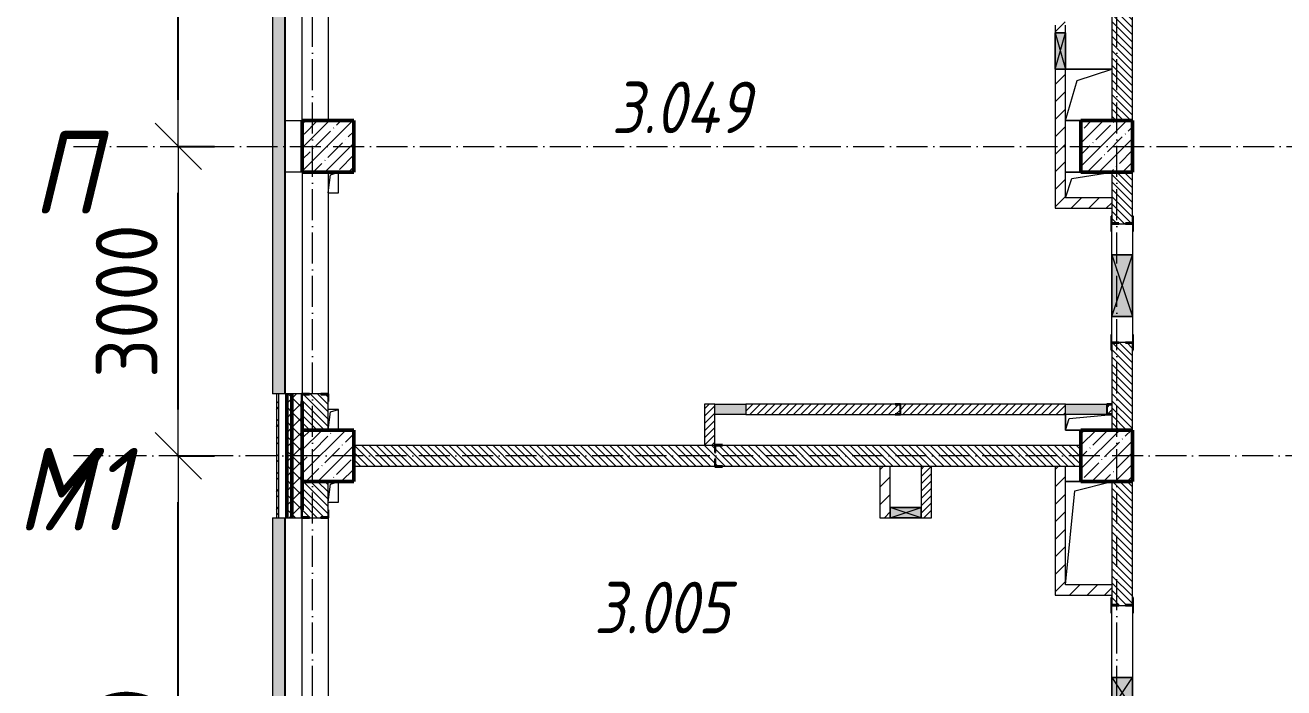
# Model space of a CAD drawing. Header units: millimetres. Extents: x 2294 to 908349, y -83289 to 219220.
# Drawn here: x 160447 to 172651, y 27256 to 33681 of the extents above; entities that cross this region are included whole.
import ezdxf

# ---------------------------------------------------------------- set-up
doc = ezdxf.new("R2010")
doc.units = ezdxf.units.MM
doc.linetypes.add('50_200_ШТРИХ_1Т_ш5_п1_п1_', pattern=[700, 500, -100, 0, -100])
for name, color, linetype, lineweight in [('A-____-____-DIMS', 7, 'Continuous', 9), ('A-DETL-GENF-OTLN', 7, 'Continuous', 9), ('A-FLOR-____-OTLN', 7, 'Continuous', 9), ('A-GENM-____-MCUT', 7, 'Continuous', 25), ('A-GENM-____-OTLN', 7, 'Continuous', 9), ('A-GENM-____-OTLN-1', 7, 'Continuous', 25), ('A-GLAZ-____-OTLN', 7, 'Continuous', 9), ('A-WALL-____-MCUT-2', 7, 'Continuous', 50), ('A-WALL-____-MCUT-3', 7, 'Continuous', 9), ('A-WALL-____-OTLN', 7, 'Continuous', 9), ('A-WALL-____-PATT-1', 7, 'Continuous', 9), ('A-WALL-FNSH-MCUT-1', 7, 'Continuous', 9), ('I-WALL-____-OTLN', 7, 'Continuous', 9), ('S-COLS-____-MCUT', 7, 'Continuous', 50), ('S-COLS-____-OTLN', 7, 'Continuous', 9), ('S-GRID-____-IDEN', 7, 'Continuous', 9), ('S-GRID-____-OTLN-1', 7, '50_200_ШТРИХ_1Т_ш5_п1_п1_', 9), ('Марки помещений', 7, 'Continuous', 9)]:
    doc.layers.add(name, color=color, linetype=linetype, lineweight=lineweight)
doc.layers.add('A-GLAZ-____-OTLN-1', color=7, linetype='Continuous', lineweight=9, true_color=0xc0c0c0)
doc.styles.add('ISOCPEUR_I', font='isocpeui.ttf', dxfattribs={"width": 0.9, "height": 2.5})
doc.styles.add('ISOCPEUR_I_2', font='isocpeui.ttf', dxfattribs={"width": 0.85, "height": 2.3})
doc.styles.add('СПДС', font='isocpeur.ttf', dxfattribs={"width": 0.9})
doc.dimstyles.new('Размера А3', dxfattribs={"dimtxt": 800, "dimasz": 450, "dimexe": 350, "dimexo": 100, "dimgap": 200, "dimtad": 1, "dimdec": 0, "dimrnd": 10, "dimzin": 0, "dimdsep": 46, "dimtxsty": 'СПДС', "dimblk": 'ARROWHEAD_6', "dimcen": 1, "dimclrd": 5, "dimclre": 5, "dimclrt": 5, "dimazin": 0, "dimtfac": 1, "dimtdec": 0, "dimtmove": 2, "dimatfit": 3, "dimfxl": 1, "dimtolj": 1, "dimtzin": 0, "dimarcsym": 0})
pattern_1 = [(45, (165583.51, 6025.28), (-70.71068, 70.71068), []), (135, (165583.51, 6025.28), (-70.71068, -70.71068), [])]
pattern_2 = [(135, (165583.507, 6025.276), (-35.35534, -35.35534), [])]
pattern_3 = [(45, (165583.51, 6025.28), (-84.8528, 84.8528), [])]
pattern_4 = [(45, (165583.507, 6025.276), (-35.35534, 35.35534), [])]

# ---------------------------------------------------------------- blocks, each defined once
blk = doc.blocks.new('ARROWHEAD_6')
at = {"color": 0, "linetype": 'Continuous'}
for p, q in [((-0.5, -0.5), (0.5, 0.5)), ((0, 0), (-1, 0))]:
    blk.add_line(p, q, dxfattribs=at)
blk = doc.blocks.new('*D2756')
at = {"layer": 'A-____-____-DIMS', "color": 0, "lineweight": -2, "transparency": 16777216}
for p, q in [((161926, 29506), (162282, 29506)), ((161932, 23956), (161932, 29056)), ((161926, 23506), (162282, 23506))]:
    blk.add_line(p, q, dxfattribs=at)
at = {"layer": 'Defpoints', "color": 0, "transparency": 16777216}
for p in [(161826, 29506), (161932, 29506), (161826, 23506)]:
    blk.add_point(p, dxfattribs=at)
at = {"layer": 'A-____-____-DIMS', "color": 0, "lineweight": -2, "transparency": 16777216, "xscale": 450, "yscale": 450, "zscale": 450}
for p, rotation in [((161932, 29506), 90), ((161932, 23506), 270)]:
    blk.add_blockref('ARROWHEAD_6', p, dxfattribs=dict(at, rotation=rotation))
at = {"layer": 'A-____-____-DIMS', "color": 0, "transparency": 16777216, "insert": (161432, 26506), "char_height": 600, "attachment_point": 5, "rotation": 90, "style": 'СПДС'}
blk.add_mtext('\\A1;6000', dxfattribs=at)
blk = doc.blocks.new('*D2757')
at = {"layer": 'A-____-____-DIMS', "color": 0, "lineweight": -2, "transparency": 16777216}
for p, q in [((161926, 32506), (162282, 32506)), ((161932, 29956), (161932, 32056)), ((161926, 29506), (162282, 29506))]:
    blk.add_line(p, q, dxfattribs=at)
at = {"layer": 'Defpoints', "color": 0, "transparency": 16777216}
for p in [(161826, 32506), (161932, 32506), (161826, 29506)]:
    blk.add_point(p, dxfattribs=at)
at = {"layer": 'A-____-____-DIMS', "color": 0, "lineweight": -2, "transparency": 16777216, "xscale": 450, "yscale": 450, "zscale": 450}
for p, rotation in [((161932, 32506), 90), ((161932, 29506), 270)]:
    blk.add_blockref('ARROWHEAD_6', p, dxfattribs=dict(at, rotation=rotation))
at = {"layer": 'A-____-____-DIMS', "color": 0, "transparency": 16777216, "insert": (161432, 31006), "char_height": 600, "attachment_point": 5, "rotation": 90, "style": 'СПДС'}
blk.add_mtext('\\A1;3000', dxfattribs=at)
blk = doc.blocks.new('*D2758')
at = {"layer": 'A-____-____-DIMS', "color": 0, "lineweight": -2, "transparency": 16777216}
for p, q in [((161926, 38506), (162282, 38506)), ((161932, 32956), (161932, 38056)), ((161926, 32506), (162282, 32506))]:
    blk.add_line(p, q, dxfattribs=at)
at = {"layer": 'Defpoints', "color": 0, "transparency": 16777216}
for p in [(161826, 38506), (161932, 38506), (161826, 32506)]:
    blk.add_point(p, dxfattribs=at)
at = {"layer": 'A-____-____-DIMS', "color": 0, "lineweight": -2, "transparency": 16777216, "xscale": 450, "yscale": 450, "zscale": 450}
for p, rotation in [((161932, 38506), 90), ((161932, 32506), 270)]:
    blk.add_blockref('ARROWHEAD_6', p, dxfattribs=dict(at, rotation=rotation))
at = {"layer": 'A-____-____-DIMS', "color": 0, "transparency": 16777216, "insert": (161432, 35506), "char_height": 600, "attachment_point": 5, "rotation": 90, "style": 'СПДС'}
blk.add_mtext('\\A1;6000', dxfattribs=at)
blk = doc.blocks.new('BSC_Колонна _Прямоугольная - 500х500-V43-АР1_План отверстий 3 этажа в осях 1-64_А-ГГ')
at = {"layer": 'S-COLS-____-OTLN'}
h = blk.add_hatch(dxfattribs=at)
h.set_pattern_fill('FP_80', color=256, style=0, pattern_type=2)
h.set_pattern_definition([(45, (2200, -26481.04), (-114.0493, 114.0493), []), (45, (2314.05, -26481.04), (-114.0493, 114.0493), [201.613, -40.323, 3.353, -36.97])])
h.paths.add_polyline_path([(-250, -250), (250, -250), (250, 250), (-250, 250)], flags=0)
at = {"layer": 'S-COLS-____-MCUT'}
for p, q in [((250, 250), (-250, 250)), ((-250, 250), (-250, -250)), ((250, -250), (250, 250)), ((-250, -250), (250, -250))]:
    blk.add_line(p, q, dxfattribs=at)
blk = doc.blocks.new('BSC_Колонна _Прямоугольная - 500х500-V44-АР1_План отверстий 3 этажа в осях 1-64_А-ГГ')
at = {"layer": 'S-COLS-____-OTLN'}
h = blk.add_hatch(dxfattribs=at)
h.set_pattern_fill('FP_81', color=256, style=0, pattern_type=2)
h.set_pattern_definition([(45, (-5350, -26481.04), (-114.0493, 114.0493), []), (45, (-5235.95, -26481.04), (-114.0493, 114.0493), [201.613, -40.323, 3.353, -36.97])])
h.paths.add_polyline_path([(-250, -250), (250, -250), (250, 250), (-250, 250)], flags=0)
at = {"layer": 'S-COLS-____-MCUT'}
for p, q in [((250, 250), (-250, 250)), ((-250, 250), (-250, -250)), ((250, -250), (250, 250)), ((-250, -250), (250, -250))]:
    blk.add_line(p, q, dxfattribs=at)
blk = doc.blocks.new('BSC_Колонна _Прямоугольная - 500х500-V49-АР1_План отверстий 3 этажа в осях 1-64_А-ГГ')
at = {"layer": 'S-COLS-____-OTLN'}
h = blk.add_hatch(dxfattribs=at)
h.set_pattern_fill('FP_86', color=256, style=0, pattern_type=2)
h.set_pattern_definition([(45, (2200, -23481.04), (-114.0493, 114.0493), []), (45, (2314.05, -23481.04), (-114.0493, 114.0493), [201.613, -40.323, 3.353, -36.97])])
h.paths.add_polyline_path([(-250, -250), (250, -250), (250, 250), (-250, 250)], flags=0)
at = {"layer": 'S-COLS-____-MCUT'}
for p, q in [((250, 250), (-250, 250)), ((-250, 250), (-250, -250)), ((250, -250), (250, 250)), ((-250, -250), (250, -250))]:
    blk.add_line(p, q, dxfattribs=at)
blk = doc.blocks.new('BSC_Колонна _Прямоугольная - 500х500-V51-АР1_План отверстий 3 этажа в осях 1-64_А-ГГ')
at = {"layer": 'S-COLS-____-OTLN'}
h = blk.add_hatch(dxfattribs=at)
h.set_pattern_fill('FP_88', color=256, style=0, pattern_type=2)
h.set_pattern_definition([(45, (-5350, -23481.04), (-114.0493, 114.0493), []), (45, (-5235.95, -23481.04), (-114.0493, 114.0493), [201.613, -40.323, 3.353, -36.97])])
h.paths.add_polyline_path([(-250, -250), (250, -250), (250, 250), (-250, 250)], flags=0)
at = {"layer": 'S-COLS-____-MCUT'}
for p, q in [((250, 250), (-250, 250)), ((-250, 250), (-250, -250)), ((250, -250), (250, 250)), ((-250, -250), (250, -250))]:
    blk.add_line(p, q, dxfattribs=at)
blk = doc.blocks.new('Фахверк_СКБ_Уголок - 250_2700-27497298-АР1_План отверстий 3 этажа в осях 1-64_А-ГГ')
at = {"layer": 'A-GENM-____-MCUT'}
for p, q in [((200, 181), (125, 181)), ((125, 181), (125, 106)), ((131, 106), (131, 175)), ((131, 175), (200, 175)), ((200, 175), (200, 181)), ((125, 106), (131, 106)), ((131, -6), (125, -6)), ((125, -6), (125, -81)), ((125, -81), (200, -81)), ((131, -75), (131, -6)), ((200, -75), (131, -75)), ((200, -81), (200, -75))]:
    blk.add_line(p, q, dxfattribs=at)
blk = doc.blocks.new('Фахверк_СКБ_Уголок - 200_3550-28187522-АР1_План отверстий 3 этажа в осях 1-64_А-ГГ')
at = {"layer": 'A-GENM-____-MCUT'}
for p, q in [((125, 156), (50, 156)), ((50, 156), (50, 150)), ((50, 150), (119, 150)), ((119, 150), (119, 81)), ((125, 81), (125, 156)), ((119, 81), (125, 81)), ((125, 19), (119, 19)), ((119, 19), (119, -50)), ((125, -56), (125, 19)), ((119, -50), (50, -50)), ((50, -50), (50, -56)), ((50, -56), (125, -56))]:
    blk.add_line(p, q, dxfattribs=at)
blk = doc.blocks.new('154_Фахверк_СКБ_Швеллер - Тип_100_3960-28331862-АР1_План отверстий 3 этажа в осях 1-64_А-ГГ')
at = {"layer": 'A-GENM-____-MCUT'}
for p, q in [((175, 50), (125, 50)), ((125, 50), (125, -50)), ((128, 47), (175, 47)), ((128, -47), (128, 47)), ((175, 47), (175, 50)), ((125, -50), (175, -50)), ((175, -47), (128, -47)), ((175, -50), (175, -47))]:
    blk.add_line(p, q, dxfattribs=at)
blk = doc.blocks.new('154_Стойка_СКБ_Уголок - СМ-2180_200-28268025-АР1_План отверстий 3 этажа в осях 1-64_А-ГГ')
at = {"layer": 'A-GENM-____-MCUT'}
for p, q in [((125, 156), (125, 81)), ((200, 156), (125, 156)), ((131, 81), (131, 150)), ((131, 150), (200, 150)), ((200, 150), (200, 156)), ((125, 81), (131, 81)), ((131, 19), (125, 19)), ((125, 19), (125, -56)), ((131, -50), (131, 19)), ((125, -56), (200, -56)), ((200, -50), (131, -50)), ((200, -56), (200, -50))]:
    blk.add_line(p, q, dxfattribs=at)
blk = doc.blocks.new('Стойка_Влож_Уголок_Опорный - Уголок-28213941-АР1_План отверстий 3 этажа в осях 1-64_А-ГГ')
at = {"layer": 'A-GENM-____-OTLN'}
for p, q in [((-212, -6), (-212, 0)), ((0, 0), (0, -6)), ((-212, -75), (-212, -6)), ((-212, -6), (-206, -6)), ((-212, -75), (-206, -75)), ((-6, -6), (0, -6)), ((-6, -75), (0, -75)), ((0, -6), (0, -75))]:
    blk.add_line(p, q, dxfattribs=at)
blk = doc.blocks.new('AR_Отверстие Ниша - Лючок-32405436-АР1_План отверстий 3 этажа в осях 1-64_А-ГГ')
at = {"layer": 'A-GLAZ-____-OTLN'}
blk.add_hatch(color=256, dxfattribs=at).paths.add_polyline_path([(-200, -50), (200, -50), (200, 50), (-200, 50)], flags=0)
for p, q in [((-200, 50), (200, 50)), ((-200, -50), (-200, 50)), ((200, -50), (-200, -50))]:
    blk.add_line(p, q, dxfattribs=at)
blk = doc.blocks.new('AR_Отверстие Ниша - Лючок-32403898-АР1_План отверстий 3 этажа в осях 1-64_А-ГГ')
at = {"layer": 'A-GLAZ-____-OTLN'}
blk.add_hatch(color=256, dxfattribs=at).paths.add_polyline_path([(150, -50), (150, 50), (-150, 50), (-150, -50)], flags=0)
for p, q in [((-150, 50), (150, 50)), ((-150, -50), (-150, 50)), ((150, 50), (150, -50)), ((150, -50), (-150, -50))]:
    blk.add_line(p, q, dxfattribs=at)
blk = doc.blocks.new('154_Фахверк_СКБ_Швеллер - Тип_100_3960_зеркало-29769493-АР1_План отверстий 3 этажа в осях 1-64_А-ГГ')
at = {"layer": 'A-GENM-____-MCUT'}
for p, q in [((175, 50), (125, 50)), ((125, 50), (125, -50)), ((128, 47), (175, 47)), ((128, -47), (128, 47)), ((175, 47), (175, 50)), ((125, -50), (175, -50)), ((175, -47), (128, -47)), ((175, -50), (175, -47))]:
    blk.add_line(p, q, dxfattribs=at)
blk = doc.blocks.new('AR_Отверстие прямоугольное _в плите_ - AR_Отверстие прямоугольное _в плите_-30459275-АР1_План отверстий 3 этажа в осях 1-64_А-ГГ')
at = {"layer": 'A-GENM-____-OTLN'}
for p, q in [((-225, 75), (-225, -75)), ((-225, -75), (-188, 37)), ((-188, 37), (225, 75)), ((-225, -75), (-75, -75))]:
    blk.add_line(p, q, dxfattribs=at)
blk = doc.blocks.new('AR_Отверстие прямоугольное _в плите_ - AR_Отверстие прямоугольное _в плите_-V174-АР1_План отверстий 3 этажа в осях 1-64_А-ГГ')
at = {"layer": 'A-GENM-____-OTLN'}
for p, q in [((-50, -100), (-25, 75)), ((-25, 75), (50, 100)), ((50, -100), (50, 100)), ((-50, -100), (50, -100))]:
    blk.add_line(p, q, dxfattribs=at)
blk = doc.blocks.new('AR_Отверстие прямоугольное _в плите_ - AR_Отверстие прямоугольное _в плите_-V175-АР1_План отверстий 3 этажа в осях 1-64_А-ГГ')
at = {"layer": 'A-GENM-____-OTLN'}
for p, q in [((50, 100), (-50, 100)), ((-50, -100), (-25, 75)), ((-25, 75), (50, 100)), ((50, -100), (50, 100))]:
    blk.add_line(p, q, dxfattribs=at)
blk = doc.blocks.new('AR_Отверстие прямоугольное _в плите_ - AR_Отверстие прямоугольное _в плите_-30552560-АР1_План отверстий 3 этажа в осях 1-64_А-ГГ')
at = {"layer": 'A-GENM-____-OTLN'}
for p, q in [((-75, 500), (-225, 500)), ((-135, 410), (225, 500)), ((-225, -500), (-135, 410))]:
    blk.add_line(p, q, dxfattribs=at)
blk = doc.blocks.new('AR_Отверстие прямоугольное _в плите_ - AR_Отверстие прямоугольное _в плите_-V201-АР1_План отверстий 3 этажа в осях 1-64_А-ГГ')
at = {"layer": 'A-GENM-____-OTLN'}
for p, q in [((-75, 125), (-225, 125)), ((-163, 63), (225, 125)), ((-225, -125), (-163, 63))]:
    blk.add_line(p, q, dxfattribs=at)
blk = doc.blocks.new('AR_Отверстие прямоугольное _в плите_ - AR_Отверстие прямоугольное _в плите_-30459894-АР1_План отверстий 3 этажа в осях 1-64_А-ГГ')
at = {"layer": 'A-GENM-____-OTLN'}
for p, q in [((225, 250), (-225, 250)), ((-113, 138), (225, 250)), ((-225, -250), (-113, 138)), ((-225, -250), (-75, -250))]:
    blk.add_line(p, q, dxfattribs=at)
blk = doc.blocks.new('Отлив_СКБ - Отлив витража_120_НВФ-31886035-АР1_План отверстий 3 этажа в осях 1-64_А-ГГ')
at = {"layer": 'A-GLAZ-____-OTLN-1'}
for points in [[(0, 120), (0, 2), (4800, 2), (4800, 120), (0, 120)], [(0, 0), (4800, 0), (4800, 2), (0, 2)]]:
    blk.add_hatch(color=256, dxfattribs=at).paths.add_polyline_path(points, flags=0)
at = {"layer": 'A-GLAZ-____-OTLN'}
for p, q in [((0, 83), (0, 120)), ((4800, 120), (0, 120)), ((0, 2), (4800, 2)), ((4800, 120), (4800, 83)), ((4800, 0), (0, 0))]:
    blk.add_line(p, q, dxfattribs=at)
blk = doc.blocks.new('Отлив_СКБ - Отлив витража_120_НВФ-V216-АР1_План отверстий 3 этажа в осях 1-64_А-ГГ')
at = {"layer": 'A-GLAZ-____-OTLN-1'}
for points in [[(0, 2), (1800, 2), (1800, 120), (0, 120), (0, 63)], [(0, 0), (1800, 0), (1800, 2), (0, 2)]]:
    blk.add_hatch(color=256, dxfattribs=at).paths.add_polyline_path(points, flags=0)
at = {"layer": 'A-GLAZ-____-OTLN'}
for p, q in [((0, 83), (0, 120)), ((1800, 120), (0, 120)), ((0, 2), (1800, 2)), ((1800, 120), (1800, 83)), ((1800, 0), (0, 0))]:
    blk.add_line(p, q, dxfattribs=at)
blk = doc.blocks.new('AR_Отверстие прямоугольное _в стене__БезПР - AR_Отверстие прямоугольное _в стене__БезПР-36899516-АР1_План отверстий 3 этажа в осях 1-64_А-ГГ')
at = {"layer": 'A-GLAZ-____-OTLN'}
blk.add_hatch(color=256, dxfattribs=at).paths.add_polyline_path([(-121, 50), (-150, 50), (-150, -50), (150, -50), (150, 50)], flags=0)
at = {"layer": 'A-DETL-GENF-OTLN'}
for p, q in [((-150, -50), (-150, 50)), ((-150, 50), (150, 50)), ((150, 50), (-150, -50)), ((-150, 50), (150, -50)), ((150, 50), (-150, 50)), ((-150, 50), (-150, -50)), ((150, 50), (150, -50)), ((150, -50), (150, 50)), ((150, -50), (-150, -50)), ((-150, -50), (150, -50))]:
    blk.add_line(p, q, dxfattribs=at)
at = {"layer": 'A-GLAZ-____-OTLN'}
blk.add_line((150, 50), (-150, 50), dxfattribs=at)
blk = doc.blocks.new('AR_Отверстие прямоугольное _в стене__БезПР - AR_Отверстие прямоугольное _в стене__БезПР-36899529-АР1_План отверстий 3 этажа в осях 1-64_А-ГГ')
at = {"layer": 'A-GLAZ-____-OTLN'}
blk.add_hatch(color=256, dxfattribs=at).paths.add_polyline_path([(-175, -50), (175, -50), (175, 50), (-175, 50)], flags=0)
at = {"layer": 'A-DETL-GENF-OTLN'}
for p, q in [((-175, -50), (-175, 50)), ((-175, 50), (175, 50)), ((175, 50), (-175, -50)), ((-175, 50), (175, -50)), ((175, 50), (-175, 50)), ((-175, 50), (-175, -50)), ((175, 50), (175, -50)), ((175, -50), (175, 50)), ((175, -50), (-175, -50)), ((-175, -50), (175, -50))]:
    blk.add_line(p, q, dxfattribs=at)
at = {"layer": 'A-GLAZ-____-OTLN'}
blk.add_line((175, 50), (-175, 50), dxfattribs=at)
blk = doc.blocks.new('AR_Отверстие прямоугольное _в стене__БезПР - AR_Отверстие прямоугольное _в стене__БезПР-36899507-АР1_План отверстий 3 этажа в осях 1-64_А-ГГ')
at = {"layer": 'A-GLAZ-____-OTLN'}
blk.add_hatch(color=256, dxfattribs=at).paths.add_polyline_path([(150, -100), (150, 100), (-150, 100), (-150, -100)], flags=0)
at = {"layer": 'A-DETL-GENF-OTLN'}
for p, q in [((-150, -100), (-150, 100)), ((-150, 100), (150, 100)), ((150, 100), (-150, -100)), ((-150, 100), (150, -100)), ((150, 100), (-150, 100)), ((-150, 100), (-150, -100)), ((150, 100), (150, -100)), ((150, -100), (150, 100)), ((150, -100), (-150, -100)), ((-150, -100), (150, -100))]:
    blk.add_line(p, q, dxfattribs=at)
at = {"layer": 'A-GLAZ-____-OTLN'}
blk.add_line((150, 100), (-150, 100), dxfattribs=at)
blk = doc.blocks.new('AR_Отверстие прямоугольное _в стене_ - AR_Отверстие прямоугольное _в стене__ОВ-37000568-АР1_План отверстий 3 этажа в осях 1-64_А-ГГ')
at = {"layer": 'A-GLAZ-____-OTLN'}
blk.add_hatch(color=256, dxfattribs=at).paths.add_polyline_path([(-300, -100), (300, -100), (300, 100), (-300, 100)], flags=0)
at = {"layer": 'A-DETL-GENF-OTLN'}
for p, q in [((-300, -100), (-300, 100)), ((-300, 100), (300, 100)), ((300, 100), (-300, -100)), ((-300, 100), (300, -100)), ((300, 100), (-300, 100)), ((-300, 100), (-300, -100)), ((300, 100), (300, -100)), ((300, -100), (300, 100)), ((300, -100), (-300, -100)), ((-300, -100), (300, -100))]:
    blk.add_line(p, q, dxfattribs=at)
blk = doc.blocks.new('3floor')
at = {"layer": 'A-WALL-____-PATT-1'}
h = blk.add_hatch(dxfattribs=at)
h.set_pattern_fill('FP_6', color=256, style=0, pattern_type=2)
h.set_pattern_definition(pattern_2)
h.paths.add_polyline_path([(163315, 29756), (163384, 29756), (163384, 30100), (163315, 30100), (163315, 30106), (163203, 30106), (163203, 30100), (163134, 30100), (163134, 29756), (163203, 29756)], flags=0)
h.paths.add_polyline_path([(163315, 34906), (163315, 34912), (163384, 34912), (163384, 36100), (163315, 36100), (163315, 36106), (163203, 36106), (163203, 36100), (163134, 36100), (163134, 34912), (163203, 34912), (163203, 34906)], flags=0)
h.paths.add_polyline_path([(163315, 37906), (163315, 37912), (163384, 37912), (163384, 38256), (163134, 38256), (163134, 37912), (163203, 37912), (163203, 37906)], flags=0)
h = blk.add_hatch(dxfattribs=at)
h.set_pattern_fill('FP_6', color=256, style=0, pattern_type=2)
h.set_pattern_definition(pattern_2)
h.paths.add_polyline_path([(171184, 32756), (171184, 36150), (171115, 36150), (171115, 36156), (171053, 36156), (171053, 36150), (170984, 36150), (170984, 32756)], flags=0)
h.paths.add_polyline_path([(171115, 37856), (171115, 37862), (171184, 37862), (171184, 38256), (170984, 38256), (170984, 37862), (171053, 37862), (171053, 37856)], flags=0)
h = blk.add_hatch(dxfattribs=at)
h.set_pattern_fill('FP_4', color=256, style=0, pattern_type=2)
h.set_pattern_definition(pattern_3)
h.paths.add_polyline_path([(170434, 32006), (170534, 32006), (170534, 33256), (170434, 33256)], flags=0)
h.paths.add_polyline_path([(170437, 33606), (170534, 33606), (170534, 33681), (170531, 33681), (170531, 33728), (170437, 33728), (170436, 33681), (170434, 33681), (170434, 33606)], flags=0)
h.paths.add_polyline_path([(170534, 34481), (170534, 35906), (170434, 35906), (170434, 34481)], flags=0)
h = blk.add_hatch(dxfattribs=at)
h.set_pattern_fill('FP_6', color=256, style=0, pattern_type=2)
h.set_pattern_definition(pattern_2)
h.paths.add_polyline_path([(170984, 29756), (171184, 29756), (171184, 30600), (171115, 30600), (171115, 30606), (171053, 30606), (171053, 30600), (170984, 30600), (170984, 29906)], flags=0)
h.paths.add_polyline_path([(171115, 31756), (171115, 31762), (171184, 31762), (171184, 32256), (170984, 32256), (170984, 31762), (171053, 31762), (171053, 31756)], flags=0)
h = blk.add_hatch(dxfattribs=at)
h.set_pattern_fill('FP_4', color=256, style=0, pattern_type=2)
h.set_pattern_definition(pattern_3)
h.paths.add_polyline_path([(170984, 31906), (170984, 32006), (170434, 32006), (170434, 31906), (170872, 31906)], flags=0)
h = blk.add_hatch(dxfattribs=at)
h.set_pattern_fill('FP_3', color=256, style=0, pattern_type=2)
h.set_pattern_definition([(45, (165583.51, 6025.28), (-85.5366, 85.5366), []), (45, (165640.53, 6025.28), (-85.5366, 85.5366), [])])
h.paths.add_polyline_path([(162904, 15541), (162904, 17856), (162884, 17856), (162884, 15541)], flags=0)
h.paths.add_polyline_path([(162884, 19656), (162904, 19656), (162904, 21106), (162884, 21106), (162884, 20520)], flags=0)
h.paths.add_polyline_path([(162884, 22906), (162904, 22906), (162904, 24106), (162884, 24106), (162884, 23960)], flags=0)
h.paths.add_polyline_path([(162904, 25906), (162904, 27106), (162884, 27106), (162884, 25906)], flags=0)
h.paths.add_polyline_path([(162904, 28906), (162904, 30106), (162884, 30106), (162884, 28906)], flags=0)
h = blk.add_hatch(dxfattribs=at)
h.set_pattern_fill('FP_1', color=256, style=0, pattern_type=2)
h.set_pattern_definition(pattern_1)
h.paths.add_polyline_path([(163034, 15541), (163034, 17856), (162984, 17856), (162984, 15541)], flags=0)
h.paths.add_polyline_path([(162984, 19656), (163034, 19656), (163034, 21106), (162984, 21106), (162984, 20520)], flags=0)
h.paths.add_polyline_path([(163034, 22906), (163034, 24106), (162984, 24106), (162984, 22906)], flags=0)
h.paths.add_polyline_path([(163034, 25906), (163034, 27106), (162984, 27106), (162984, 25906)], flags=0)
h.paths.add_polyline_path([(163034, 28906), (163034, 30106), (162984, 30106), (162984, 28906)], flags=0)
h = blk.add_hatch(dxfattribs=at)
h.set_pattern_fill('FP_1', color=256, style=0, pattern_type=2)
h.set_pattern_definition(pattern_1)
h.paths.add_polyline_path([(163034, 15541), (163134, 15541), (163134, 17781), (163128, 17781), (163128, 17856), (163034, 17856), (163034, 15556)], flags=0)
h.paths.add_polyline_path([(163128, 19656), (163128, 19731), (163134, 19731), (163134, 21031), (163128, 21031), (163128, 21106), (163034, 21106), (163034, 19656)], flags=0)
h.paths.add_polyline_path([(163128, 22906), (163128, 22981), (163134, 22981), (163134, 24031), (163128, 24031), (163128, 24106), (163034, 24106), (163034, 22906)], flags=0)
h.paths.add_polyline_path([(163128, 25906), (163128, 25981), (163134, 25981), (163134, 27031), (163128, 27031), (163128, 27106), (163034, 27106), (163034, 25906)], flags=0)
h.paths.add_polyline_path([(163128, 28906), (163128, 28981), (163134, 28981), (163134, 30031), (163128, 30031), (163128, 30106), (163034, 30106), (163034, 28906)], flags=0)
h = blk.add_hatch(dxfattribs=at)
h.set_pattern_fill('FP_5', color=256, style=0, pattern_type=2)
h.set_pattern_definition(pattern_4)
h.paths.add_polyline_path([(167134, 29606), (167134, 30006), (167034, 30006), (167034, 29606)], flags=0)
h = blk.add_hatch(dxfattribs=at)
h.set_pattern_fill('FP_5', color=256, style=0, pattern_type=2)
h.set_pattern_definition(pattern_4)
h.paths.add_polyline_path([(167434, 29906), (168884, 29906), (168884, 29909), (168931, 29909), (168931, 30003), (168884, 30003), (168884, 30006), (167434, 30006), (167434, 29909)], flags=0)
h.paths.add_polyline_path([(170534, 29906), (170534, 30006), (168934, 30006), (168934, 29906), (169105, 29906)], flags=0)
h.paths.add_polyline_path([(170937, 29909), (170984, 29909), (170984, 30003), (170937, 30003)], flags=0)
h = blk.add_hatch(dxfattribs=at)
h.set_pattern_fill('FP_6', color=256, style=0, pattern_type=2)
h.set_pattern_definition(pattern_2)
h.paths.add_polyline_path([(170684, 29406), (170684, 29606), (167140, 29606), (167140, 29537), (167134, 29537), (167134, 29606), (163634, 29606), (163634, 29406), (167134, 29406), (167134, 29475), (167140, 29475), (167140, 29406), (169105, 29406)], flags=0)
h = blk.add_hatch(dxfattribs=at)
h.set_pattern_fill('FP_4', color=256, style=0, pattern_type=2)
h.set_pattern_definition(pattern_3)
h.paths.add_polyline_path([(168734, 28906), (168834, 28906), (168834, 29406), (168734, 29406)], flags=0)
h = blk.add_hatch(dxfattribs=at)
h.set_pattern_fill('FP_5', color=256, style=0, pattern_type=2)
h.set_pattern_definition(pattern_4)
h.paths.add_polyline_path([(169134, 28906), (169234, 28906), (169234, 29406), (169134, 29406), (169134, 29006)], flags=0)
h = blk.add_hatch(dxfattribs=at)
h.set_pattern_fill('FP_4', color=256, style=0, pattern_type=2)
h.set_pattern_definition(pattern_3)
h.paths.add_polyline_path([(170534, 28156), (170534, 29406), (170434, 29406), (170434, 28156)], flags=0)
h = blk.add_hatch(dxfattribs=at)
h.set_pattern_fill('FP_6', color=256, style=0, pattern_type=2)
h.set_pattern_definition(pattern_2)
h.paths.add_polyline_path([(163134, 23756), (163384, 23756), (163384, 24100), (163315, 24100), (163315, 24106), (163203, 24106), (163203, 24100), (163134, 24100), (163134, 23960)], flags=0)
h.paths.add_polyline_path([(163315, 25906), (163315, 25912), (163384, 25912), (163384, 27100), (163315, 27100), (163315, 27106), (163203, 27106), (163203, 27100), (163134, 27100), (163134, 25912), (163203, 25912), (163203, 25906)], flags=0)
h.paths.add_polyline_path([(163315, 28906), (163315, 28912), (163384, 28912), (163384, 29256), (163134, 29256), (163134, 28912), (163203, 28912), (163203, 28906)], flags=0)
h = blk.add_hatch(dxfattribs=at)
h.set_pattern_fill('FP_6', color=256, style=0, pattern_type=2)
h.set_pattern_definition(pattern_2)
h.paths.add_polyline_path([(171184, 23756), (171184, 24050), (171115, 24050), (171115, 24056), (171053, 24056), (171053, 24050), (170984, 24050), (170984, 23756)], flags=0)
h.paths.add_polyline_path([(171158, 25206), (171184, 25206), (171184, 25946), (170984, 25946), (170984, 25206)], flags=0)
h.paths.add_polyline_path([(171184, 26346), (171184, 26900), (171115, 26900), (171115, 26906), (171053, 26906), (171053, 26900), (170984, 26900), (170984, 26346), (171053, 26346)], flags=0)
h.paths.add_polyline_path([(171115, 28056), (171115, 28062), (171184, 28062), (171184, 29256), (170984, 29256), (170984, 28062), (171053, 28062), (171053, 28056)], flags=0)
h = blk.add_hatch(dxfattribs=at)
h.set_pattern_fill('FP_4', color=256, style=0, pattern_type=2)
h.set_pattern_definition(pattern_3)
h.paths.add_polyline_path([(170534, 28156), (170984, 28156), (170984, 28256), (170534, 28256)], flags=0)
at = {"layer": 'A-FLOR-____-OTLN'}
for p, q in [((170534, 33256), (170984, 33256)), ((170684, 32756), (170534, 32756)), ((170534, 32256), (170684, 32256)), ((170534, 29756), (170534, 29906)), ((170684, 29756), (170534, 29756)), ((170534, 29256), (170684, 29256))]:
    blk.add_line(p, q, dxfattribs=at)
at = {"layer": 'A-WALL-____-MCUT-2'}
for p, q in [((162984, 28906), (162984, 30106)), ((163034, 28906), (163034, 30106)), ((163134, 29756), (163134, 30031)), ((163134, 28981), (163134, 29256))]:
    blk.add_line(p, q, dxfattribs=at)
at = {"layer": 'A-WALL-____-MCUT-3'}
for p, q in [((170984, 36081), (170984, 32756)), ((171184, 32756), (171184, 36081)), ((170984, 32256), (170984, 31831)), ((171184, 31831), (171184, 32256)), ((171053, 31756), (171115, 31756)), ((170984, 30531), (170984, 30006)), ((171115, 30606), (171053, 30606)), ((171184, 29756), (171184, 30531)), ((163128, 30106), (162904, 30106)), ((162904, 30106), (162904, 28906)), ((163315, 30106), (163203, 30106)), ((163384, 29756), (163384, 30031)), ((170984, 30003), (170984, 29909)), ((170984, 29906), (170984, 29756)), ((167134, 29606), (163634, 29606)), ((170684, 29606), (167209, 29606)), ((163634, 29406), (167134, 29406)), ((167209, 29406), (170684, 29406)), ((163384, 28981), (163384, 29256)), ((170984, 29256), (170984, 28131)), ((171184, 28131), (171184, 29256)), ((162904, 28906), (163128, 28906)), ((163203, 28906), (163315, 28906)), ((171053, 28056), (171115, 28056))]:
    blk.add_line(p, q, dxfattribs=at)
at = {"layer": 'A-WALL-____-OTLN'}
for p, q in [((163134, 32756), (163134, 34906)), ((163384, 34906), (163384, 32756)), ((162967, 32756), (163134, 32756)), ((163134, 32256), (162967, 32256)), ((163134, 32256), (163134, 30106)), ((163384, 32256), (163384, 30106)), ((163134, 27106), (163134, 28906)), ((163384, 28906), (163384, 27106))]:
    blk.add_line(p, q, dxfattribs=at)
at = {"layer": 'A-WALL-FNSH-MCUT-1'}
for p, q in [((170434, 33681), (170434, 33606)), ((170534, 33606), (170534, 33681)), ((170434, 33256), (170434, 31906)), ((170534, 32006), (170534, 33256)), ((170984, 32006), (170534, 32006)), ((170434, 31906), (170984, 31906)), ((162884, 30106), (162884, 28906)), ((162904, 30106), (162884, 30106)), ((167034, 30006), (167034, 29606)), ((167134, 30006), (167034, 30006)), ((167134, 29612), (167134, 29906)), ((168884, 30006), (167434, 30006)), ((167434, 29906), (168884, 29906)), ((170534, 30006), (168934, 30006)), ((168934, 29906), (170534, 29906)), ((168734, 29406), (168734, 28906)), ((168834, 29006), (168834, 29406)), ((169134, 29406), (169134, 29006)), ((169234, 28906), (169234, 29406)), ((170434, 29406), (170434, 28156)), ((170534, 28256), (170534, 29406)), ((162884, 28906), (162904, 28906)), ((168734, 28906), (168834, 28906)), ((169134, 28906), (169234, 28906)), ((170984, 28256), (170534, 28256)), ((170434, 28156), (170984, 28156))]:
    blk.add_line(p, q, dxfattribs=at)
at = {"layer": 'I-WALL-____-OTLN'}
for p, q in [((170984, 31456), (170984, 31756)), ((171184, 31756), (171184, 31456)), ((170984, 30606), (170984, 30856)), ((171184, 30856), (171184, 30606)), ((170984, 27356), (170984, 28056)), ((171184, 28056), (171184, 27356))]:
    blk.add_line(p, q, dxfattribs=at)
at = {"layer": 'A-GENM-____-OTLN'}
for name, p in [('AR_Отверстие прямоугольное _в плите_ - AR_Отверстие прямоугольное _в плите_-30459894-АР1_План отверстий 3 этажа в осях 1-64_А-ГГ', (170759, 33006)), ('AR_Отверстие прямоугольное _в плите_ - AR_Отверстие прямоугольное _в плите_-V174-АР1_План отверстий 3 этажа в осях 1-64_А-ГГ', (163434, 32156)), ('AR_Отверстие прямоугольное _в плите_ - AR_Отверстие прямоугольное _в плите_-V201-АР1_План отверстий 3 этажа в осях 1-64_А-ГГ', (170759, 32131)), ('Стойка_Влож_Уголок_Опорный - Уголок-28213941-АР1_План отверстий 3 этажа в осях 1-64_А-ГГ', (171190, 31756)), ('AR_Отверстие прямоугольное _в плите_ - AR_Отверстие прямоугольное _в плите_-V175-АР1_План отверстий 3 этажа в осях 1-64_А-ГГ', (163434, 29856)), ('AR_Отверстие прямоугольное _в плите_ - AR_Отверстие прямоугольное _в плите_-30459275-АР1_План отверстий 3 этажа в осях 1-64_А-ГГ', (170759, 29831)), ('AR_Отверстие прямоугольное _в плите_ - AR_Отверстие прямоугольное _в плите_-V174-АР1_План отверстий 3 этажа в осях 1-64_А-ГГ', (163434, 29156)), ('AR_Отверстие прямоугольное _в плите_ - AR_Отверстие прямоугольное _в плите_-30552560-АР1_План отверстий 3 этажа в осях 1-64_А-ГГ', (170759, 28756)), ('Стойка_Влож_Уголок_Опорный - Уголок-28213941-АР1_План отверстий 3 этажа в осях 1-64_А-ГГ', (171190, 28056))]:
    blk.add_blockref(name, p, dxfattribs=at)
at = {"layer": 'A-GENM-____-OTLN', "rotation": 180}
blk.add_blockref('Стойка_Влож_Уголок_Опорный - Уголок-28213941-АР1_План отверстий 3 этажа в осях 1-64_А-ГГ', (170978, 30606), dxfattribs=at)
at = {"layer": 'A-GENM-____-OTLN-1'}
for name, p, rotation in [('154_Стойка_СКБ_Уголок - СМ-2180_200-28268025-АР1_План отверстий 3 этажа в осях 1-64_А-ГГ', (171134, 31631), 89.99999999999991), ('154_Стойка_СКБ_Уголок - СМ-2180_200-28268025-АР1_План отверстий 3 этажа в осях 1-64_А-ГГ', (171034, 30731), 269.9999999999999), ('Фахверк_СКБ_Уголок - 250_2700-27497298-АР1_План отверстий 3 этажа в осях 1-64_А-ГГ', (163209, 30231), 269.9999999999999), ('154_Фахверк_СКБ_Швеллер - Тип_100_3960-28331862-АР1_План отверстий 3 этажа в осях 1-64_А-ГГ', (169059, 29956), 180), ('Фахверк_СКБ_Уголок - 200_3550-28187522-АР1_План отверстий 3 этажа в осях 1-64_А-ГГ', (167259, 29556), 180), ('Фахверк_СКБ_Уголок - 250_2700-27497298-АР1_План отверстий 3 этажа в осях 1-64_А-ГГ', (163309, 28781), 89.99999999999991), ('154_Стойка_СКБ_Уголок - СМ-2180_200-28268025-АР1_План отверстий 3 этажа в осях 1-64_А-ГГ', (171134, 27931), 89.99999999999991)]:
    blk.add_blockref(name, p, dxfattribs=dict(at, rotation=rotation))
blk.add_blockref('154_Фахверк_СКБ_Швеллер - Тип_100_3960_зеркало-29769493-АР1_План отверстий 3 этажа в осях 1-64_А-ГГ', (170809, 29956), dxfattribs=at)
at = {"layer": 'A-GLAZ-____-OTLN'}
for name, p, rotation in [('Отлив_СКБ - Отлив витража_120_НВФ-31886035-АР1_План отверстий 3 этажа в осях 1-64_А-ГГ', (162967, 30106), 90), ('AR_Отверстие прямоугольное _в стене__БезПР - AR_Отверстие прямоугольное _в стене__БезПР-36899529-АР1_План отверстий 3 этажа в осях 1-64_А-ГГ', (170484, 33431), 89.99999999999991), ('AR_Отверстие прямоугольное _в стене_ - AR_Отверстие прямоугольное _в стене__ОВ-37000568-АР1_План отверстий 3 этажа в осях 1-64_А-ГГ', (171084, 31156), 89.99999999999991), ('AR_Отверстие прямоугольное _в стене__БезПР - AR_Отверстие прямоугольное _в стене__БезПР-36899516-АР1_План отверстий 3 этажа в осях 1-64_А-ГГ', (168984, 28956), 180), ('Отлив_СКБ - Отлив витража_120_НВФ-V216-АР1_План отверстий 3 этажа в осях 1-64_А-ГГ', (162967, 27106), 90), ('AR_Отверстие прямоугольное _в стене__БезПР - AR_Отверстие прямоугольное _в стене__БезПР-36899507-АР1_План отверстий 3 этажа в осях 1-64_А-ГГ', (171084, 27206), 89.99999999999991)]:
    blk.add_blockref(name, p, dxfattribs=dict(at, rotation=rotation))
for name, p in [('AR_Отверстие Ниша - Лючок-32403898-АР1_План отверстий 3 этажа в осях 1-64_А-ГГ', (167284, 29956)), ('AR_Отверстие Ниша - Лючок-32405436-АР1_План отверстий 3 этажа в осях 1-64_А-ГГ', (170734, 29956))]:
    blk.add_blockref(name, p, dxfattribs=at)
at = {"layer": 'S-COLS-____-OTLN'}
for name, p in [('BSC_Колонна _Прямоугольная - 500х500-V43-АР1_План отверстий 3 этажа в осях 1-64_А-ГГ', (163384, 32506)), ('BSC_Колонна _Прямоугольная - 500х500-V44-АР1_План отверстий 3 этажа в осях 1-64_А-ГГ', (170934, 32506)), ('BSC_Колонна _Прямоугольная - 500х500-V49-АР1_План отверстий 3 этажа в осях 1-64_А-ГГ', (163384, 29506)), ('BSC_Колонна _Прямоугольная - 500х500-V51-АР1_План отверстий 3 этажа в осях 1-64_А-ГГ', (170934, 29506))]:
    blk.add_blockref(name, p, dxfattribs=at)
at = {"layer": 'Марки помещений', "char_height": 500, "attachment_point": 1, "style": 'ISOCPEUR_I_2'}
for s, insert, width in [('3.049', (166134, 33134), 817.72), ('3.005', (165963, 28285), 785.65)]:
    blk.add_mtext(s, dxfattribs=dict(at, insert=insert, width=width))
blk = doc.blocks.new('3osi')
at = {"layer": 'S-GRID-____-OTLN-1', "color": 251, "ltscale": 0.6, "true_color": 0x636466}
for p, q in [((163233.5, 1542.7), (163233.5, 55906.2)), ((171033.5, 1542.7), (171033.5, 55906.2)), ((160914.7, 32506.3), (192291.2, 32506.3)), ((192291.2, 29506.3), (160914.7, 29506.3))]:
    blk.add_line(p, q, dxfattribs=at)
at = {"layer": 'S-GRID-____-IDEN', "char_height": 800, "attachment_point": 1, "style": 'ISOCPEUR_I'}
for s, insert, width in [('\\fISOCPEUR|b0|i1|c204|p34|;\\W.9;П', (160516.8, 32653), 223.671), ('\\fISOCPEUR|b0|i1|c204|p34|;\\W.9;М', (160367.1, 29582.4), 252.532), ('/1', (160575.5, 29582.4), 346.329)]:
    blk.add_mtext(s, dxfattribs=dict(at, insert=insert, width=width))
at = {"layer": 'A-____-____-DIMS'}
for base, p1, p2, picture, middle in [((161932.1, 38506.3), (161826, 32506.3), (161826, 38506.3), '*D2758', (161432.1, 35506.3)), ((161932.1, 32506.3), (161826, 29506.3), (161826, 32506.3), '*D2757', (161432.1, 31006.3)), ((161932.1, 29506.3), (161826, 23506.3), (161826, 29506.3), '*D2756', (161432.1, 26506.3))]:
    dim = blk.add_linear_dim(base=base, p1=p1, p2=p2, angle=90, dimstyle='Размера А3', override={"dimtxt": 600, "dimclrd": 0, "dimclre": 0, "dimclrt": 0}, dxfattribs=at)
    dim.commit()
    dim.dimension.update_dxf_attribs({"geometry": picture, "text_midpoint": middle})

msp = doc.modelspace()

# ---------------------------------------------------------------- block references
for name in ['3osi', '3floor']:
    msp.add_blockref(name, (0, 0))

doc.saveas('drawing.dxf')
